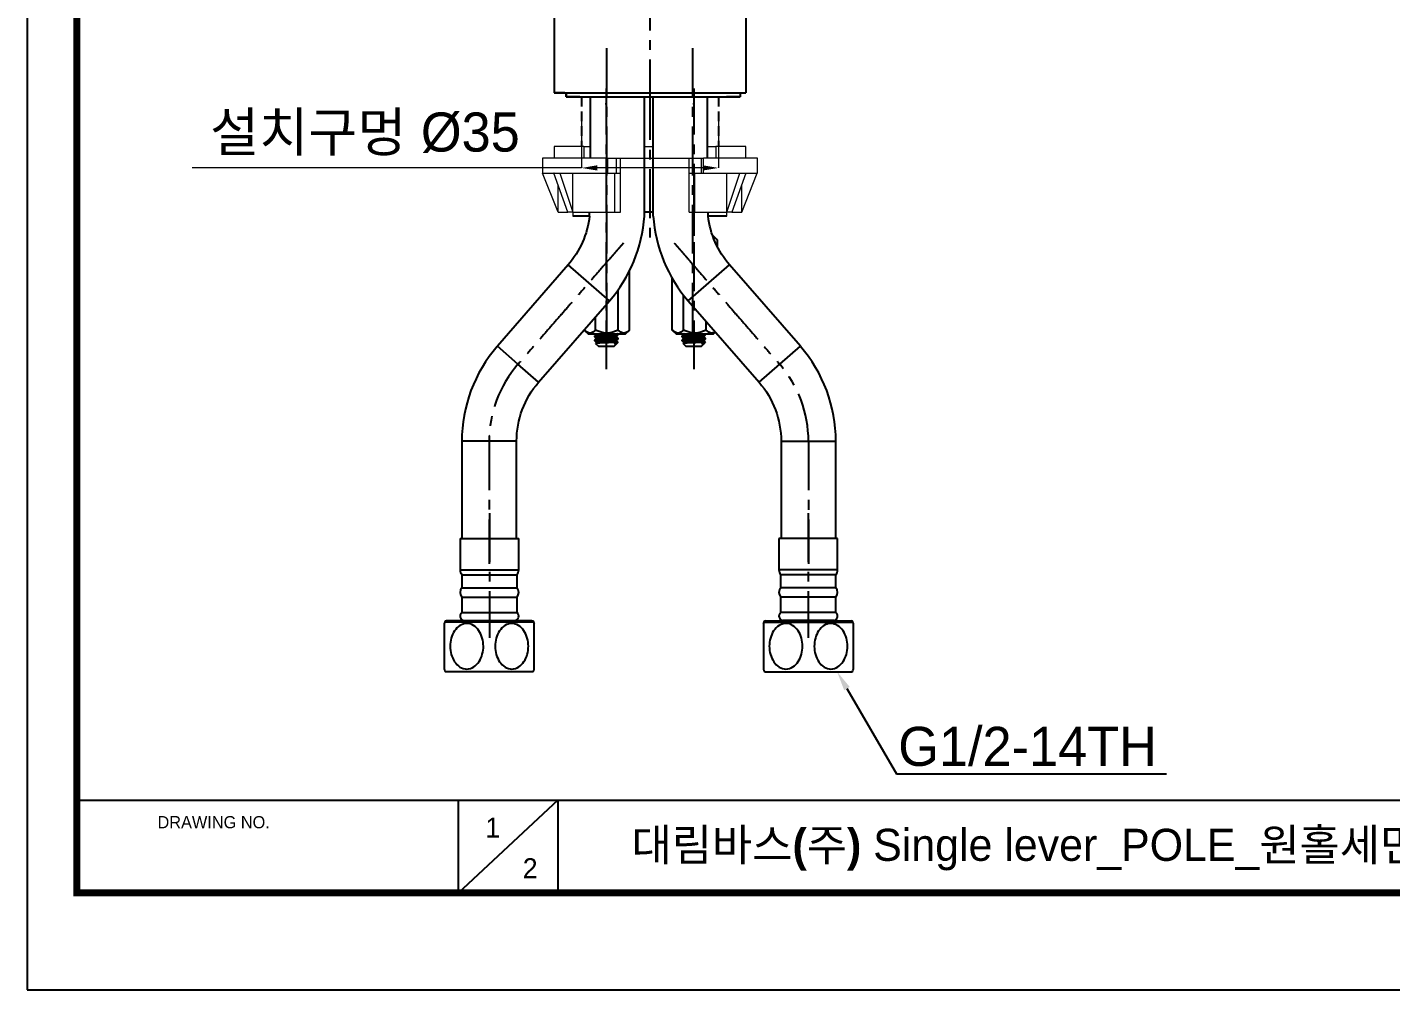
# Model space of a CAD drawing. Extents: x 0 to 790, y 0 to 579.
# Drawn here: x 0 to 348.6, y 0 to 246.1 of the extents above; entities that cross this region are included whole.
import ezdxf
from ezdxf import colors
from ezdxf.entities.mleader import LeaderData, LeaderLine
from ezdxf.math import Vec2, Vec3

# ---------------------------------------------------------------- set-up
doc = ezdxf.new("R2010")
doc.units = 0
doc.header["$LTSCALE"] = 10
doc.header["$MEASUREMENT"] = 0
doc.header["$PDMODE"] = 3
doc.header["$PDSIZE"] = -10
for name, pattern in [('ACAD_ISO04W100', [30.5, 24, -3, 0.5, -3]), ('CENTER', [2, 1.25, -0.25, 0.25, -0.25]), ('HIDDEN', [0.375, 0.25, -0.125])]:
    doc.linetypes.add(name, pattern=pattern)
doc.layers.get('0').update_dxf_attribs({"linetype": 'CONTINUOUS'})
doc.layers.get('DEFPOINTS').update_dxf_attribs({"linetype": 'CONTINUOUS'})
for name, color, linetype in [('1', 7, 'CONTINUOUS'), ('BODY', 7, 'CONTINUOUS'), ('DEF_LAYER_ASSEM_MEMBER', 7, 'CONTINUOUS'), ('DEFAULT_1', 7, 'CENTER')]:
    doc.layers.add(name, color=color, linetype=linetype)
doc.styles.add('Daelim Dimension', font='')
doc.styles.get('Daelim Dimension').set_extended_font_data('나눔고딕')
doc.dimstyles.new('DEFAULT', dxfattribs={"dimscale": 2, "dimtxt": 2, "dimasz": 2, "dimexe": 0, "dimexo": 2, "dimgap": 1, "dimtad": 1, "dimdec": 0, "dimzin": 9, "dimdsep": 46, "dimtxsty": 'Daelim Dimension', "dimcen": 0.5, "dimclrd": 5, "dimclre": 5, "dimclrt": 256, "dimadec": 1, "dimazin": 0, "dimtfac": 1, "dimtdec": 0, "dimtix": 1, "dimtmove": 0, "dimatfit": 3, "dimfxl": 1, "dimtolj": 1, "dimtzin": 1, "dimlwd": 9, "dimlwe": 9, "dimarcsym": 0})

# ---------------------------------------------------------------- blocks, each defined once
blk = doc.blocks.new('*D4')
at = {"color": 5, "lineweight": 9, "ltscale": 0.5, "transparency": 16777216}
for p, q in [((141.73, 224.36), (141.73, 210.17)), ((176.72, 224.36), (176.72, 210.17)), ((141.73, 210.17), (42.14, 210.17)), ((172.72, 210.17), (145.73, 210.17))]:
    blk.add_line(p, q, dxfattribs=at)
at = {"color": 5, "ltscale": 0.5, "transparency": 16777216}
for points in [[(145.73, 210.84), (145.73, 209.51), (141.73, 210.17)], [(172.72, 210.84), (172.72, 209.51), (176.72, 210.17)]]:
    blk.add_solid(points, dxfattribs=at)
at = {"layer": 'DEFPOINTS', "color": 0, "ltscale": 0.5, "transparency": 16777216}
for p in [(141.73, 228.36), (176.72, 228.36), (176.72, 210.17)]:
    blk.add_point(p, dxfattribs=at)
at = {"color": 7, "ltscale": 0.5, "transparency": 16777216, "insert": (86.33, 218.81), "char_height": 10, "attachment_point": 5, "style": 'Daelim Dimension'}
blk.add_mtext('\\A1;설치구멍 %%C35', dxfattribs=at)

msp = doc.modelspace()

# ---------------------------------------------------------------- linework, layer by layer
at = {"ltscale": 0.5}
for p, q in [((183.7, 251.41), (183.7, 229.36)), ((134.7, 249.73), (134.7, 229.36)), ((157.82, 197.84), (157.82, 228.36)), ((160.03, 197.84), (160.03, 228.36)), ((143.75, 197.84), (143.75, 198.84)), ((160.03, 198.84), (157.82, 198.84)), ((174.08, 197.84), (174.08, 198.84)), ((143.77, 197.84), (139.5, 197.84)), ((178.9, 197.84), (174.08, 197.84))]:
    msp.add_line(p, q, dxfattribs=at)
at = {"color": 7, "linetype": 'Continuous'}
for p, q in [((137.43, 229.36), (134.7, 229.36)), ((137.75, 228.36), (137.75, 229.36)), ((141.25, 228.36), (137.75, 228.36)), ((182.25, 228.36), (178.75, 228.36)), ((182.25, 229.36), (182.25, 228.36))]:
    msp.add_line(p, q, dxfattribs=at)
at = {"color": 7, "linetype": 'HIDDEN'}
for p, q in [((141.72, 228.36), (141.72, 215.64)), ((176.72, 228.36), (176.72, 215.64))]:
    msp.add_line(p, q, dxfattribs=at)
at = {"color": 5}
msp.add_line((12.7, 48.49), (648.72, 48.49), dxfattribs=at)
at = {"color": 5, "ltscale": 40}
for p, q in [((110.19, 48.49), (110.19, 24.69)), ((110.19, 48.49), (110.19, 24.69)), ((135.67, 48.49), (110.19, 24.69)), ((135.67, 48.49), (110.19, 24.69)), ((135.67, 48.49), (135.67, 24.69)), ((135.67, 48.49), (135.67, 24.69))]:
    msp.add_line(p, q, dxfattribs=at)
at = {"ltscale": 0.5}
msp.add_lwpolyline([(0, 0), (789.88, 0), (789.88, 578.76), (0, 578.76)], close=True, dxfattribs=at)
at = {"color": 5, "linetype": 'ByBlock', "lineweight": 200, "const_width": 1.82}
msp.add_lwpolyline([(12.7, 24.78), (777.1, 24.78), (777.1, 565.32), (12.7, 565.32)], close=True, dxfattribs=at)
at = {"layer": '1', "color": 7, "linetype": 'Continuous'}
for p, q in [((143.91, 228.36), (143.91, 212.64)), ((173.94, 212.64), (173.94, 228.36)), ((175.27, 192.72), (175.47, 192.72)), ((176.47, 191.72), (175.47, 192.72)), ((176.47, 189.94), (176.47, 191.72)), ((138.27, 185.35), (120.19, 164.55)), ((143.55, 180.76), (138.27, 185.35)), ((169.01, 176.17), (179.58, 185.35)), ((197.66, 164.55), (179.58, 185.35)), ((153.97, 168.72), (153.97, 183.83)), ((164.93, 168.72), (164.93, 181.89)), ((148.84, 176.17), (143.55, 180.76)), ((151.09, 168.72), (151.09, 179.03)), ((130.75, 155.36), (148.84, 176.17)), ((167.81, 168.72), (167.81, 177.62)), ((169.01, 176.17), (187.1, 155.36)), ((145.31, 168.72), (145.31, 172.11)), ((173.59, 168.72), (173.59, 170.91)), ((142.43, 168.72), (142.43, 168.79)), ((142.43, 168.72), (143.43, 167.72)), ((143.43, 167.72), (152.97, 167.72)), ((145.55, 167.69), (145.55, 167.45)), ((151.05, 167.48), (151.05, 167.65)), ((152.97, 167.72), (153.97, 168.72)), ((164.93, 168.72), (165.93, 167.72)), ((165.93, 167.72), (175.47, 167.72)), ((167.9, 167.69), (167.9, 167.45)), ((173.4, 167.48), (173.4, 167.65)), ((175.47, 167.72), (175.94, 168.19)), ((125.47, 159.95), (120.19, 164.55)), ((145.05, 167.15), (145.05, 166.98)), ((145.05, 166.15), (145.05, 165.98)), ((145.32, 165.29), (146.05, 164.57)), ((145.55, 166.7), (145.55, 166.45)), ((145.55, 165.69), (145.55, 165.45)), ((146.05, 164.57), (150.05, 164.57)), ((150.05, 164.57), (150.55, 165.07)), ((150.15, 165.07), (150.22, 165.16)), ((150.55, 165.07), (150.15, 165.07)), ((150.55, 166.94), (150.55, 167.19)), ((150.55, 165.94), (150.55, 166.19)), ((150.55, 165.07), (150.55, 165.19)), ((151.05, 165.57), (150.65, 165.57)), ((150.84, 165.36), (151.05, 165.57)), ((151.05, 166.48), (151.05, 166.65)), ((151.05, 165.57), (151.05, 165.65)), ((167.4, 167.15), (167.4, 166.98)), ((167.4, 166.15), (167.4, 165.98)), ((167.67, 165.29), (168.4, 164.57)), ((167.9, 166.7), (167.9, 166.45)), ((167.9, 165.69), (167.9, 165.45)), ((168.4, 164.57), (172.4, 164.57)), ((172.4, 164.57), (172.9, 165.07)), ((172.5, 165.07), (172.57, 165.16)), ((172.9, 165.07), (172.5, 165.07)), ((172.9, 166.94), (172.9, 167.19)), ((172.9, 165.94), (172.9, 166.19)), ((172.9, 165.07), (172.9, 165.19)), ((173.4, 165.57), (173, 165.57)), ((173.19, 165.36), (173.4, 165.57)), ((173.4, 166.48), (173.4, 166.65)), ((173.4, 165.57), (173.4, 165.65)), ((187.1, 155.36), (197.66, 164.55)), ((130.75, 155.36), (125.47, 159.95)), ((111.11, 140.27), (111.11, 115.39)), ((125.11, 140.27), (111.11, 140.27)), ((125.11, 115.39), (125.11, 140.27)), ((192.74, 140.27), (192.74, 115.39)), ((192.74, 140.27), (206.74, 140.27)), ((206.74, 115.39), (206.74, 140.27)), ((110.65, 115.39), (110.65, 107.39)), ((110.65, 115.39), (125.65, 115.39)), ((125.65, 107.39), (125.65, 115.39)), ((192.2, 115.39), (192.2, 107.39)), ((207.2, 115.39), (192.2, 115.39)), ((207.2, 107.39), (207.2, 115.39)), ((110.65, 107.39), (125.65, 107.39)), ((111.09, 106.15), (111.09, 102.81)), ((111.09, 106.15), (125.22, 106.15)), ((125.22, 102.81), (125.22, 106.15)), ((207.2, 107.39), (192.2, 107.39)), ((192.63, 106.15), (192.63, 102.81)), ((206.76, 106.15), (192.63, 106.15)), ((206.76, 102.81), (206.76, 106.15)), ((111.09, 102.81), (125.22, 102.81)), ((206.76, 102.81), (192.63, 102.81)), ((111.09, 100.43), (111.09, 96.46)), ((111.09, 100.43), (125.22, 100.43)), ((125.22, 96.46), (125.22, 100.43)), ((192.63, 100.43), (192.63, 96.46)), ((206.76, 100.43), (192.63, 100.43)), ((206.76, 96.46), (206.76, 100.43)), ((129.04, 94.34), (107.22, 94.34)), ((111.09, 96.46), (125.22, 96.46)), ((111.65, 94.39), (124.65, 94.39)), ((188.81, 94.34), (210.63, 94.34)), ((206.76, 96.46), (192.63, 96.46)), ((206.2, 94.39), (193.2, 94.39)), ((129.51, 94.02), (106.76, 94.02)), ((188.34, 94.02), (211.09, 94.02)), ((129.38, 81.34), (106.88, 81.34)), ((188.47, 81.34), (210.97, 81.34))]:
    msp.add_line(p, q, dxfattribs=at)
at = {"layer": '1', "color": 1, "linetype": 'CENTER'}
msp.add_line((159.2, 229.84), (159.2, 189.86), dxfattribs=at)
at = {"layer": '1', "color": 7, "linetype": 'Continuous', "lineweight": 18}
for p, q in [((134.7, 215.64), (134.7, 212.64)), ((142.32, 215.64), (134.7, 215.64)), ((142.32, 215.64), (143.91, 215.64)), ((157.82, 215.64), (160.03, 215.64)), ((173.94, 215.64), (176.08, 215.64)), ((183.7, 215.64), (176.08, 215.64)), ((183.7, 212.64), (183.7, 215.64)), ((148.03, 212.64), (131.7, 212.64)), ((131.7, 212.64), (131.7, 208.84)), ((148.03, 212.64), (148.44, 212.64)), ((148.44, 212.64), (150.65, 212.64)), ((150.65, 212.64), (151.65, 212.64)), ((151.65, 208.84), (151.65, 212.64)), ((151.65, 212.64), (154.2, 212.64)), ((151.65, 212.64), (154.1, 212.64)), ((154.2, 212.64), (156.77, 212.64)), ((156.77, 212.64), (161.63, 212.64)), ((161.63, 212.64), (164.2, 212.64)), ((164.2, 212.64), (169.2, 212.64)), ((164.3, 212.64), (169.2, 212.64)), ((169.2, 208.84), (169.2, 212.64)), ((169.2, 212.64), (170.2, 212.64)), ((170.2, 212.64), (172.36, 212.64)), ((172.36, 212.64), (172.86, 212.64)), ((186.7, 212.64), (172.86, 212.64)), ((186.7, 208.84), (186.7, 212.64)), ((131.74, 208.84), (131.7, 208.84)), ((131.74, 208.84), (134.67, 208.84)), ((135.73, 198.84), (131.74, 208.84)), ((134.67, 208.84), (134.67, 208.84)), ((138.25, 198.84), (134.67, 208.84)), ((134.69, 208.84), (136.15, 208.84)), ((135.73, 198.84), (135.73, 205.87)), ((136.15, 208.84), (148.03, 208.84)), ((136.15, 208.84), (139.5, 198.84)), ((139.5, 198.84), (139.5, 208.84)), ((148.03, 208.84), (148.44, 208.84)), ((148.44, 208.84), (150.65, 208.84)), ((150.65, 208.84), (151.65, 208.84)), ((151.65, 198.84), (151.65, 208.84)), ((169.2, 208.84), (170.2, 208.84)), ((169.2, 198.84), (169.2, 208.84)), ((170.2, 208.84), (172.36, 208.84)), ((172.36, 208.84), (172.86, 208.84)), ((172.86, 208.84), (182.23, 208.84)), ((178.9, 198.84), (182.23, 208.84)), ((178.9, 198.84), (178.9, 208.84)), ((183.71, 208.84), (180.15, 198.84)), ((182.23, 208.84), (182.23, 208.84)), ((182.25, 208.84), (183.71, 208.84)), ((182.67, 198.84), (186.66, 208.84)), ((182.67, 198.84), (182.67, 205.91)), ((183.71, 208.84), (186.66, 208.84)), ((186.7, 208.84), (186.66, 208.84)), ((186.66, 208.84), (186.66, 208.84)), ((186.66, 208.84), (186.66, 208.84)), ((135.73, 198.84), (138.25, 198.84)), ((139.5, 198.84), (138.25, 198.84)), ((139.5, 198.84), (139.5, 197.84)), ((139.5, 198.84), (150.27, 198.84)), ((150.27, 198.84), (151.65, 198.84)), ((169.2, 198.84), (170.69, 198.84)), ((170.69, 198.84), (178.9, 198.84)), ((178.9, 197.84), (178.9, 198.84)), ((180.15, 198.84), (178.9, 198.84)), ((180.15, 198.84), (182.67, 198.84)), ((143.77, 197.84), (139.5, 197.84)), ((178.9, 197.84), (174.08, 197.84))]:
    msp.add_line(p, q, dxfattribs=at)
at = {"layer": '1', "color": 7, "linetype": 'Continuous', "lineweight": 13}
for p, q in [((142.32, 215.64), (142.32, 212.64)), ((176.08, 215.64), (176.08, 212.64)), ((148.03, 208.84), (148.03, 212.64)), ((148.44, 208.84), (148.44, 212.64)), ((150.65, 208.84), (150.65, 212.64)), ((170.2, 208.84), (170.2, 212.64)), ((172.36, 208.84), (172.36, 212.64)), ((172.86, 208.84), (172.86, 212.64)), ((150.27, 198.84), (150.27, 208.84)), ((170.69, 198.84), (170.69, 208.84))]:
    msp.add_line(p, q, dxfattribs=at)
at = {"layer": '1', "color": 7, "linetype": 'Continuous', "extrusion": (0, 0, -1)}
for centre, start, end in [((-120.91, 200.44), 186.4893, 221), ((-196.94, 200.44), 319, 353.5107), ((-148.11, 140.27), 0, 41), ((-169.74, 140.27), 139, 180)]:
    msp.add_arc(centre, 23, start, end, dxfattribs=at)
at = {"layer": '1', "color": 7, "linetype": 'Continuous'}
for centre, radius, start, end in [((120.91, 200.44), 37, 319, 355.9714), ((196.94, 200.44), 37, 184.0286, 221), ((148.11, 140.27), 37, 139, 180), ((169.74, 140.27), 37, 0, 41), ((112.65, 107.39), 2, 180, 218.4508), ((123.65, 107.39), 2, 321.5492, 0), ((194.2, 107.39), 2, 180, 218.4508), ((205.2, 107.39), 2, 321.5492, 0), ((112.5, 101.62), 1.85, 139.994, 220.006), ((123.8, 101.62), 1.85, 319.994, 40.006), ((194.05, 101.62), 1.85, 139.994, 220.006), ((205.35, 101.62), 1.85, 319.994, 40.006), ((107.22, 93.84), 0.5, 90, 159.3657), ((111.82, 95.55), 1.17, 129.0931, 261.5151), ((124.48, 95.55), 1.17, 278.4849, 50.9069), ((129.04, 93.84), 0.5, 20.6343, 90), ((188.81, 93.84), 0.5, 90, 159.3657), ((193.37, 95.55), 1.17, 129.0931, 261.5151), ((206.03, 95.55), 1.17, 278.4849, 50.9069), ((210.63, 93.84), 0.5, 20.6343, 90), ((123.16, 87.84), 17.53, 159.3657, 160.6857), ((113.11, 87.84), 17.53, 19.3096, 20.6343), ((204.74, 87.84), 17.53, 159.3657, 160.6857), ((194.69, 87.84), 17.53, 19.3096, 20.6343), ((123.16, 87.84), 17.53, 199.4422, 201.7699), ((113.11, 87.84), 17.53, 338.2301, 340.5504), ((204.74, 87.84), 17.53, 199.4422, 201.7699), ((194.69, 87.84), 17.53, 338.2301, 340.5504)]:
    msp.add_arc(centre, radius, start, end, dxfattribs=at)
at = {"layer": '1', "color": 1, "linetype": 'CENTER'}
for centre, start, end in [((148.11, 140.27), 139, 180), ((169.74, 140.27), 0, 41)]:
    msp.add_arc(centre, 30, start, end, dxfattribs=at)
at = {"layer": '1', "color": 7, "linetype": 'Continuous', "lineweight": 18}
for centre, major_axis, ratio, start_param, end_param in [((159, 140.66), (-24.44, 68.14), 0.178412, -0.010465, -0.009104), ((159.86, 142.05), (23.99, 66.75), 0.180187, 0.11865, 0.120026)]:
    msp.add_ellipse(centre, major_axis=major_axis, ratio=ratio, start_param=start_param, end_param=end_param, dxfattribs=at)
at = {"layer": '1', "color": 1, "linetype": 'CENTER'}
for points, knots in [([(148.05, 230.46), (148.05, 225.46), (148.05, 158.07)], [0, 0, 0.074329, 1, 1]), ([(170.4, 230.46), (170.4, 225.46), (170.4, 158.07)], [0, 0, 0.074329, 1, 1]), ([(170.4, 205.34), (170.4, 200.34), (170.4, 191.34)], [0, 0, 0.357143, 1, 1]), ([(152.37, 190.9), (149.09, 187.12), (125.47, 159.95)], [0, 0, 0.09186, 0.7532297, 0.7532297]), ([(165.48, 190.9), (168.76, 187.12), (192.38, 159.95)], [0, 0, 0.09186, 0.7532297, 0.7532297]), ([(118.15, 121.89), (118.15, 116.89), (118.15, 89.96)], [0, 0, 0.156596, 1, 1]), ([(199.7, 121.89), (199.7, 116.89), (199.7, 89.96)], [0, 0, 0.156596, 1, 1])]:
    msp.add_open_spline(points, degree=1, knots=knots, dxfattribs=at)
at = {"layer": '1', "color": 7, "linetype": 'Continuous'}
for points, degree in [([(175.49, 192.41), (175.83, 192.29), (176.16, 192.04), (176.47, 191.72)], 3), ([(145.57, 167.46), (145.31, 167.31), (145.05, 167.16)], 2), ([(145.58, 167.72), (145.56, 167.71), (145.55, 167.7), (145.55, 167.69)], 3), ([(150.53, 167.17), (150.78, 167.32), (151.04, 167.47)], 2), ([(151.05, 167.66), (150.99, 167.69), (150.94, 167.72)], 2), ([(167.92, 167.46), (167.66, 167.31), (167.4, 167.16)], 2), ([(167.93, 167.72), (167.91, 167.71), (167.9, 167.7), (167.9, 167.69)], 3), ([(172.88, 167.17), (173.13, 167.32), (173.39, 167.47)], 2), ([(173.4, 167.66), (173.34, 167.69), (173.29, 167.72)], 2), ([(145.05, 166.97), (145.3, 166.83), (145.55, 166.69)], 2), ([(145.05, 165.97), (145.3, 165.83), (145.55, 165.69)], 2), ([(145.57, 166.46), (145.31, 166.31), (145.06, 166.16)], 2), ([(145.57, 165.46), (145.32, 165.32)], 1), ([(150.53, 166.18), (150.79, 166.33), (151.05, 166.47)], 2), ([(150.54, 165.19), (150.68, 165.27), (150.81, 165.34)], 2), ([(151.04, 166.66), (150.79, 166.81), (150.55, 166.95)], 2), ([(151.04, 165.66), (150.8, 165.81), (150.55, 165.95)], 2), ([(167.4, 166.97), (167.65, 166.83), (167.9, 166.69)], 2), ([(167.4, 165.97), (167.65, 165.83), (167.9, 165.69)], 2), ([(167.92, 166.46), (167.66, 166.31), (167.41, 166.16)], 2), ([(167.92, 165.46), (167.67, 165.32)], 1), ([(172.88, 166.18), (173.14, 166.33), (173.4, 166.47)], 2), ([(172.89, 165.19), (173.03, 165.27), (173.16, 165.34)], 2), ([(173.39, 166.66), (173.15, 166.81), (172.9, 166.95)], 2), ([(173.39, 165.66), (173.15, 165.81), (172.9, 165.95)], 2)]:
    msp.add_open_spline(points, degree=degree, dxfattribs=at)
for points, knots in [([(145.31, 168.72), (144.86, 168.27), (144.38, 167.95), (143.37, 167.95), (142.88, 168.27), (142.43, 168.72)], [0, 0, 0, 0, 0.5, 0.5, 1, 1, 1, 1]), ([(151.05, 167.65), (151.05, 167.65), (151.04, 167.64), (151.01, 167.62), (150.92, 167.6), (150.64, 167.56), (150.44, 167.55), (149.97, 167.51), (149.7, 167.49), (149.1, 167.46), (148.77, 167.44), (148.1, 167.41), (147.75, 167.39), (147.09, 167.35), (146.77, 167.33), (146.2, 167.3), (145.94, 167.28), (145.51, 167.24), (145.34, 167.22), (145.11, 167.19), (145.05, 167.17), (145.05, 167.15), (145.05, 167.15), (145.05, 167.15)], [0, 0, 0, 0, 0.031102, 0.031102, 0.138497, 0.138497, 0.245931, 0.245931, 0.35333, 0.35333, 0.46076, 0.46076, 0.568158, 0.568158, 0.67557, 0.67557, 0.782984, 0.782984, 0.890385, 0.890385, 0.997811, 0.997811, 1, 1, 1, 1]), ([(145.05, 166.98), (145.05, 166.99), (145.07, 167.01), (145.18, 167.04), (145.31, 167.06), (145.66, 167.09), (145.89, 167.11), (146.41, 167.14), (146.71, 167.16), (147.34, 167.2), (147.68, 167.21), (148.35, 167.25), (148.7, 167.27), (149.33, 167.31), (149.64, 167.32), (150.17, 167.36), (150.4, 167.38), (150.76, 167.41), (150.89, 167.43), (151.02, 167.46), (151.05, 167.47), (151.05, 167.48)], [0, 0, 0, 0, 0.066526, 0.066526, 0.173989, 0.173989, 0.281453, 0.281453, 0.388905, 0.388905, 0.496383, 0.496383, 0.603829, 0.603829, 0.711313, 0.711313, 0.818766, 0.818766, 0.926232, 0.926232, 1, 1, 1, 1]), ([(151.09, 168.72), (150.19, 168.27), (149.21, 167.95), (147.18, 167.95), (146.21, 168.28), (145.31, 168.72)], [0, 0, 0, 0, 0.5, 0.5, 1, 1, 1, 1]), ([(145.56, 167.46), (145.58, 167.47), (145.62, 167.48), (145.77, 167.51), (145.91, 167.53), (146.25, 167.56), (146.47, 167.58), (146.94, 167.62), (147.2, 167.63), (147.75, 167.67), (148.04, 167.69), (148.4, 167.71), (148.48, 167.72), (148.55, 167.72)], [0, 0, 0, 0, 0.133883, 0.133883, 0.336008, 0.336008, 0.53815, 0.53815, 0.740303, 0.740303, 0.942413, 0.942413, 1, 1, 1, 1]), ([(153.97, 168.72), (153.52, 168.27), (153.04, 167.95), (152.03, 167.95), (151.54, 168.27), (151.09, 168.72)], [0, 0, 0, 0, 0.5, 0.5, 1, 1, 1, 1]), ([(167.81, 168.72), (167.36, 168.27), (166.88, 167.95), (165.87, 167.95), (165.38, 168.27), (164.93, 168.72)], [0, 0, 0, 0, 0.5, 0.5, 1, 1, 1, 1]), ([(173.4, 167.65), (173.4, 167.65), (173.39, 167.64), (173.36, 167.62), (173.27, 167.6), (172.99, 167.56), (172.79, 167.55), (172.33, 167.51), (172.05, 167.49), (171.45, 167.46), (171.12, 167.44), (170.45, 167.41), (170.1, 167.39), (169.45, 167.35), (169.12, 167.33), (168.55, 167.3), (168.29, 167.28), (167.86, 167.24), (167.69, 167.22), (167.46, 167.19), (167.4, 167.17), (167.4, 167.15), (167.4, 167.15), (167.4, 167.15)], [0, 0, 0, 0, 0.031102, 0.031102, 0.138497, 0.138497, 0.245931, 0.245931, 0.35333, 0.35333, 0.46076, 0.46076, 0.568158, 0.568158, 0.67557, 0.67557, 0.782984, 0.782984, 0.890385, 0.890385, 0.997811, 0.997811, 1, 1, 1, 1]), ([(167.4, 166.98), (167.4, 166.99), (167.42, 167.01), (167.53, 167.04), (167.66, 167.06), (168.01, 167.09), (168.24, 167.11), (168.76, 167.14), (169.06, 167.16), (169.69, 167.2), (170.03, 167.21), (170.7, 167.25), (171.05, 167.27), (171.68, 167.31), (171.99, 167.32), (172.52, 167.36), (172.75, 167.38), (173.11, 167.41), (173.24, 167.43), (173.37, 167.46), (173.4, 167.47), (173.4, 167.48)], [0, 0, 0, 0, 0.066526, 0.066526, 0.173989, 0.173989, 0.281453, 0.281453, 0.388905, 0.388905, 0.496383, 0.496383, 0.603829, 0.603829, 0.711313, 0.711313, 0.818766, 0.818766, 0.926232, 0.926232, 1, 1, 1, 1]), ([(173.59, 168.72), (172.69, 168.27), (171.71, 167.95), (169.68, 167.95), (168.71, 168.28), (167.81, 168.72)], [0, 0, 0, 0, 0.5, 0.5, 1, 1, 1, 1]), ([(167.91, 167.46), (167.93, 167.47), (167.97, 167.48), (168.12, 167.51), (168.26, 167.53), (168.6, 167.56), (168.82, 167.58), (169.29, 167.62), (169.56, 167.63), (170.1, 167.67), (170.39, 167.69), (170.75, 167.71), (170.83, 167.72), (170.9, 167.72)], [0, 0, 0, 0, 0.133883, 0.133883, 0.336008, 0.336008, 0.53815, 0.53815, 0.740303, 0.740303, 0.942413, 0.942413, 1, 1, 1, 1]), ([(175.9, 168.24), (175.62, 168.06), (175.33, 167.95), (174.53, 167.95), (174.04, 168.27), (173.59, 168.72)], [0, 0, 0, 0, 0.370393, 0.370393, 1, 1, 1, 1]), ([(151.05, 166.65), (151.05, 166.64), (151.02, 166.63), (150.9, 166.6), (150.76, 166.58), (150.4, 166.54), (150.17, 166.53), (149.64, 166.49), (149.34, 166.47), (148.7, 166.44), (148.36, 166.42), (147.69, 166.38), (147.35, 166.36), (146.72, 166.33), (146.42, 166.31), (145.89, 166.28), (145.67, 166.26), (145.31, 166.22), (145.19, 166.2), (145.07, 166.17), (145.05, 166.16), (145.05, 166.15)], [0, 0, 0, 0, 0.074116, 0.074116, 0.1816, 0.1816, 0.289081, 0.289081, 0.396553, 0.396553, 0.504046, 0.504046, 0.611509, 0.611509, 0.719015, 0.719015, 0.826485, 0.826485, 0.933972, 0.933972, 1, 1, 1, 1]), ([(145.05, 165.98), (145.05, 165.99), (145.05, 165.99), (145.08, 166.01), (145.16, 166.03), (145.43, 166.07), (145.62, 166.09), (146.08, 166.12), (146.36, 166.14), (146.95, 166.18), (147.28, 166.19), (147.95, 166.23), (148.29, 166.25), (148.95, 166.28), (149.28, 166.3), (149.86, 166.34), (150.12, 166.35), (150.55, 166.39), (150.73, 166.41), (150.97, 166.44), (151.04, 166.46), (151.05, 166.48), (151.05, 166.48), (151.05, 166.48)], [0, 0, 0, 0, 0.023323, 0.023323, 0.130713, 0.130713, 0.238144, 0.238144, 0.34554, 0.34554, 0.452963, 0.452963, 0.560357, 0.560357, 0.667761, 0.667761, 0.775173, 0.775173, 0.882569, 0.882569, 0.989993, 0.989993, 1, 1, 1, 1]), ([(150.65, 165.57), (150.54, 165.56), (150.4, 165.55), (150.02, 165.54), (149.74, 165.52), (149.16, 165.5), (148.84, 165.49), (148.21, 165.47), (147.87, 165.46), (147.25, 165.43), (146.95, 165.42), (146.41, 165.4), (146.16, 165.39), (145.76, 165.37), (145.6, 165.35), (145.38, 165.33), (145.32, 165.32), (145.31, 165.31), (145.31, 165.31), (145.31, 165.3)], [0, 0, 0, 0, 0.087753, 0.087753, 0.220114, 0.220114, 0.348436, 0.348436, 0.477919, 0.477919, 0.603809, 0.603809, 0.729514, 0.729514, 0.853505, 0.853505, 0.974762, 0.974762, 1, 1, 1, 1]), ([(150.53, 167.18), (150.52, 167.17), (150.49, 167.16), (150.36, 167.13), (150.23, 167.11), (149.9, 167.08), (149.69, 167.06), (149.23, 167.02), (148.97, 167.01), (148.43, 166.97), (148.14, 166.95), (147.58, 166.92), (147.3, 166.9), (146.79, 166.86), (146.55, 166.84), (146.14, 166.81), (145.96, 166.79), (145.7, 166.76), (145.61, 166.74), (145.56, 166.71), (145.55, 166.7), (145.55, 166.69)], [0, 0, 0, 0, 0.060379, 0.060379, 0.171915, 0.171915, 0.28345, 0.28345, 0.395005, 0.395005, 0.506526, 0.506526, 0.618093, 0.618093, 0.729618, 0.729618, 0.841176, 0.841176, 0.952706, 0.952706, 1, 1, 1, 1]), ([(150.54, 166.18), (150.51, 166.16), (150.44, 166.15), (150.2, 166.11), (150.04, 166.09), (149.65, 166.05), (149.41, 166.04), (148.91, 166), (148.64, 165.98), (148.08, 165.95), (147.79, 165.93), (147.24, 165.89), (146.98, 165.88), (146.5, 165.84), (146.28, 165.82), (145.93, 165.79), (145.79, 165.77), (145.6, 165.73), (145.55, 165.71), (145.55, 165.7), (145.55, 165.7), (145.55, 165.7)], [0, 0, 0, 0, 0.110996, 0.110996, 0.222016, 0.222016, 0.333072, 0.333072, 0.444093, 0.444093, 0.555121, 0.555121, 0.666165, 0.666165, 0.777187, 0.777187, 0.888252, 0.888252, 0.999266, 0.999266, 1, 1, 1, 1]), ([(145.56, 165.46), (145.58, 165.47), (145.64, 165.49), (145.84, 165.52), (145.99, 165.54), (146.36, 165.57), (146.59, 165.59), (147.07, 165.63), (147.35, 165.64), (147.9, 165.68), (148.19, 165.7), (148.74, 165.73), (149.01, 165.75), (149.5, 165.79), (149.73, 165.81), (150.1, 165.84), (150.25, 165.86), (150.47, 165.9), (150.53, 165.91), (150.55, 165.94), (150.55, 165.94), (150.55, 165.94)], [0, 0, 0, 0, 0.094158, 0.094158, 0.205164, 0.205164, 0.316197, 0.316197, 0.427212, 0.427212, 0.53822, 0.53822, 0.649258, 0.649258, 0.760265, 0.760265, 0.871318, 0.871318, 0.982318, 0.982318, 1, 1, 1, 1]), ([(145.57, 166.46), (145.57, 166.46), (145.58, 166.47), (145.64, 166.49), (145.74, 166.5), (146.03, 166.54), (146.21, 166.56), (146.64, 166.6), (146.88, 166.61), (147.41, 166.65), (147.69, 166.67), (148.25, 166.7), (148.54, 166.72), (149.07, 166.76), (149.33, 166.77), (149.77, 166.81), (149.97, 166.83), (150.28, 166.86), (150.4, 166.88), (150.52, 166.91), (150.55, 166.93), (150.55, 166.94)], [0, 0, 0, 0, 0.020942, 0.020942, 0.132928, 0.132928, 0.244887, 0.244887, 0.356891, 0.356891, 0.468842, 0.468842, 0.580826, 0.580826, 0.692791, 0.692791, 0.804761, 0.804761, 0.916745, 0.916745, 1, 1, 1, 1]), ([(150.55, 165.19), (150.54, 165.18), (150.52, 165.17), (150.42, 165.14), (150.3, 165.12), (150.15, 165.1)], [0, 0, 0, 0, 0.374328, 0.374328, 1, 1, 1, 1]), ([(150.22, 165.16), (150.41, 165.2), (150.56, 165.24), (150.75, 165.3), (150.8, 165.33), (150.83, 165.35)], [0, 0, 0, 0, 0.587879, 0.587879, 1, 1, 1, 1]), ([(151.05, 165.65), (151.05, 165.65), (151.05, 165.65), (151.04, 165.63), (150.97, 165.61), (150.8, 165.58), (150.73, 165.58), (150.65, 165.57)], [0, 0, 0, 0, 0.049148, 0.049148, 0.697616, 0.697616, 1, 1, 1, 1]), ([(173.4, 166.65), (173.4, 166.64), (173.37, 166.63), (173.25, 166.6), (173.11, 166.58), (172.75, 166.54), (172.52, 166.53), (171.99, 166.49), (171.69, 166.47), (171.05, 166.44), (170.71, 166.42), (170.04, 166.38), (169.7, 166.36), (169.07, 166.33), (168.77, 166.31), (168.24, 166.28), (168.02, 166.26), (167.67, 166.22), (167.54, 166.2), (167.42, 166.17), (167.4, 166.16), (167.4, 166.15)], [0, 0, 0, 0, 0.074116, 0.074116, 0.1816, 0.1816, 0.289081, 0.289081, 0.396553, 0.396553, 0.504046, 0.504046, 0.611509, 0.611509, 0.719015, 0.719015, 0.826485, 0.826485, 0.933972, 0.933972, 1, 1, 1, 1]), ([(167.4, 165.98), (167.4, 165.99), (167.4, 165.99), (167.43, 166.01), (167.51, 166.03), (167.78, 166.07), (167.97, 166.09), (168.43, 166.12), (168.71, 166.14), (169.3, 166.18), (169.63, 166.19), (170.3, 166.23), (170.64, 166.25), (171.3, 166.28), (171.63, 166.3), (172.21, 166.34), (172.47, 166.35), (172.91, 166.39), (173.08, 166.41), (173.32, 166.44), (173.39, 166.46), (173.4, 166.48), (173.4, 166.48), (173.4, 166.48)], [0, 0, 0, 0, 0.023323, 0.023323, 0.130713, 0.130713, 0.238144, 0.238144, 0.34554, 0.34554, 0.452963, 0.452963, 0.560357, 0.560357, 0.667761, 0.667761, 0.775173, 0.775173, 0.882569, 0.882569, 0.989993, 0.989993, 1, 1, 1, 1]), ([(173, 165.57), (172.89, 165.56), (172.75, 165.55), (172.37, 165.54), (172.09, 165.52), (171.51, 165.5), (171.19, 165.49), (170.56, 165.47), (170.23, 165.46), (169.6, 165.43), (169.3, 165.42), (168.76, 165.4), (168.51, 165.39), (168.11, 165.37), (167.95, 165.35), (167.73, 165.33), (167.67, 165.32), (167.66, 165.31), (167.66, 165.31), (167.66, 165.3)], [0, 0, 0, 0, 0.087753, 0.087753, 0.220114, 0.220114, 0.348436, 0.348436, 0.477919, 0.477919, 0.603809, 0.603809, 0.729514, 0.729514, 0.853505, 0.853505, 0.974762, 0.974762, 1, 1, 1, 1]), ([(172.88, 167.18), (172.87, 167.17), (172.84, 167.16), (172.71, 167.13), (172.58, 167.11), (172.25, 167.08), (172.04, 167.06), (171.58, 167.02), (171.32, 167.01), (170.78, 166.97), (170.49, 166.95), (169.93, 166.92), (169.65, 166.9), (169.14, 166.86), (168.9, 166.84), (168.49, 166.81), (168.31, 166.79), (168.05, 166.76), (167.96, 166.74), (167.91, 166.71), (167.9, 166.7), (167.9, 166.69)], [0, 0, 0, 0, 0.060379, 0.060379, 0.171915, 0.171915, 0.28345, 0.28345, 0.395005, 0.395005, 0.506526, 0.506526, 0.618093, 0.618093, 0.729618, 0.729618, 0.841176, 0.841176, 0.952706, 0.952706, 1, 1, 1, 1]), ([(172.89, 166.18), (172.86, 166.16), (172.79, 166.15), (172.55, 166.11), (172.39, 166.09), (172, 166.05), (171.76, 166.04), (171.26, 166), (170.99, 165.98), (170.43, 165.95), (170.14, 165.93), (169.59, 165.89), (169.33, 165.88), (168.85, 165.84), (168.63, 165.82), (168.28, 165.79), (168.14, 165.77), (167.95, 165.73), (167.9, 165.71), (167.9, 165.7), (167.9, 165.7), (167.9, 165.7)], [0, 0, 0, 0, 0.110996, 0.110996, 0.222016, 0.222016, 0.333072, 0.333072, 0.444093, 0.444093, 0.555121, 0.555121, 0.666165, 0.666165, 0.777187, 0.777187, 0.888252, 0.888252, 0.999266, 0.999266, 1, 1, 1, 1]), ([(167.91, 165.46), (167.93, 165.47), (167.99, 165.49), (168.19, 165.52), (168.34, 165.54), (168.71, 165.57), (168.94, 165.59), (169.43, 165.63), (169.7, 165.64), (170.25, 165.68), (170.54, 165.7), (171.09, 165.73), (171.36, 165.75), (171.85, 165.79), (172.08, 165.81), (172.45, 165.84), (172.6, 165.86), (172.82, 165.9), (172.88, 165.91), (172.9, 165.94), (172.9, 165.94), (172.9, 165.94)], [0, 0, 0, 0, 0.094158, 0.094158, 0.205164, 0.205164, 0.316197, 0.316197, 0.427212, 0.427212, 0.53822, 0.53822, 0.649258, 0.649258, 0.760265, 0.760265, 0.871318, 0.871318, 0.982318, 0.982318, 1, 1, 1, 1]), ([(167.92, 166.46), (167.92, 166.46), (167.93, 166.47), (167.99, 166.49), (168.09, 166.5), (168.38, 166.54), (168.56, 166.56), (168.99, 166.6), (169.23, 166.61), (169.76, 166.65), (170.04, 166.67), (170.6, 166.7), (170.89, 166.72), (171.42, 166.76), (171.68, 166.77), (172.12, 166.81), (172.32, 166.83), (172.63, 166.86), (172.75, 166.88), (172.87, 166.91), (172.9, 166.93), (172.9, 166.94)], [0, 0, 0, 0, 0.020942, 0.020942, 0.132928, 0.132928, 0.244887, 0.244887, 0.356891, 0.356891, 0.468842, 0.468842, 0.580826, 0.580826, 0.692791, 0.692791, 0.804761, 0.804761, 0.916745, 0.916745, 1, 1, 1, 1]), ([(172.9, 165.19), (172.89, 165.18), (172.87, 165.17), (172.77, 165.14), (172.65, 165.12), (172.5, 165.1)], [0, 0, 0, 0, 0.374328, 0.374328, 1, 1, 1, 1]), ([(172.57, 165.16), (172.76, 165.2), (172.91, 165.24), (173.1, 165.3), (173.15, 165.33), (173.18, 165.35)], [0, 0, 0, 0, 0.587879, 0.587879, 1, 1, 1, 1]), ([(173.4, 165.65), (173.4, 165.65), (173.4, 165.65), (173.39, 165.63), (173.32, 165.61), (173.15, 165.58), (173.08, 165.58), (173, 165.57)], [0, 0, 0, 0, 0.049148, 0.049148, 0.697616, 0.697616, 1, 1, 1, 1]), ([(106.63, 93.68), (106.63, 93.68), (106.63, 92.9), (106.63, 90.67), (106.63, 89.25), (106.63, 86.44), (106.63, 85.03), (106.63, 82.79), (106.63, 82.01), (106.63, 82.01)], [0, 0, 0, 0, 0.249926, 0.249926, 0.499951, 0.499951, 0.749975, 0.749975, 1, 1, 1, 1]), ([(108.58, 85.28), (108.11, 86.58), (108.02, 88.03), (108.57, 90.77), (109.23, 92.04), (111.23, 93.68), (112.57, 93.9), (114.83, 92.87), (115.71, 91.72), (116.65, 89.13), (116.75, 87.65), (116.19, 84.93), (115.53, 83.64), (113.54, 82.01), (112.2, 81.78), (109.91, 82.82), (109.04, 83.97), (108.58, 85.28)], [0, 0, 0, 0, 0.125, 0.125, 0.25, 0.25, 0.375, 0.375, 0.5, 0.5, 0.625, 0.625, 0.75, 0.75, 0.875, 0.875, 1, 1, 1, 1]), ([(127.69, 85.28), (127.22, 83.97), (126.36, 82.84), (124.11, 81.79), (122.77, 81.99), (120.75, 83.61), (120.08, 84.89), (119.52, 87.62), (119.61, 89.1), (120.53, 91.68), (121.4, 92.84), (123.64, 93.89), (125, 93.69), (127.01, 92.08), (127.68, 90.8), (128.25, 88.04), (128.16, 86.58), (127.69, 85.28)], [0, 0, 0, 0, 0.125, 0.125, 0.25, 0.25, 0.375, 0.375, 0.5, 0.5, 0.625, 0.625, 0.75, 0.75, 0.875, 0.875, 1, 1, 1, 1]), ([(129.63, 82.01), (129.63, 82.01), (129.63, 82.79), (129.63, 85.01), (129.63, 86.43), (129.63, 89.24), (129.63, 90.65), (129.63, 92.87), (129.63, 93.67), (129.63, 93.68), (129.63, 93.68), (129.63, 93.68)], [0, 0, 0, 0, 0.24996, 0.24996, 0.499921, 0.499921, 0.749881, 0.749881, 0.999842, 0.999842, 1, 1, 1, 1]), ([(188.22, 93.68), (188.22, 93.68), (188.22, 92.9), (188.22, 90.67), (188.22, 89.25), (188.22, 86.44), (188.22, 85.03), (188.22, 82.79), (188.22, 82.01), (188.22, 82.01)], [0, 0, 0, 0, 0.249926, 0.249926, 0.499951, 0.499951, 0.749975, 0.749975, 1, 1, 1, 1]), ([(190.16, 85.28), (189.69, 86.58), (189.6, 88.03), (190.16, 90.77), (190.81, 92.04), (192.82, 93.68), (194.15, 93.9), (196.42, 92.87), (197.3, 91.72), (198.24, 89.13), (198.33, 87.65), (197.78, 84.93), (197.12, 83.64), (195.13, 82.01), (193.78, 81.78), (191.5, 82.82), (190.63, 83.97), (190.16, 85.28)], [0, 0, 0, 0, 0.125, 0.125, 0.25, 0.25, 0.375, 0.375, 0.5, 0.5, 0.625, 0.625, 0.75, 0.75, 0.875, 0.875, 1, 1, 1, 1]), ([(209.27, 85.28), (208.81, 83.97), (207.95, 82.84), (205.69, 81.79), (204.35, 81.99), (202.34, 83.61), (201.67, 84.89), (201.1, 87.62), (201.2, 89.1), (202.12, 91.68), (202.98, 92.84), (205.23, 93.89), (206.59, 93.69), (208.59, 92.08), (209.27, 90.8), (209.84, 88.04), (209.74, 86.58), (209.27, 85.28)], [0, 0, 0, 0, 0.125, 0.125, 0.25, 0.25, 0.375, 0.375, 0.5, 0.5, 0.625, 0.625, 0.75, 0.75, 0.875, 0.875, 1, 1, 1, 1]), ([(211.22, 82.01), (211.22, 82.01), (211.22, 82.79), (211.22, 85.01), (211.22, 86.43), (211.22, 89.24), (211.22, 90.65), (211.22, 92.87), (211.22, 93.67), (211.22, 93.68), (211.22, 93.68), (211.22, 93.68)], [0, 0, 0, 0, 0.24996, 0.24996, 0.499921, 0.499921, 0.749881, 0.749881, 0.999842, 0.999842, 1, 1, 1, 1])]:
    msp.add_open_spline(points, degree=3, knots=knots, dxfattribs=at)
at = {"layer": '1', "color": 1, "linetype": 'CENTER'}
for points in [[(118.11, 140.28), (118.11, 108.89)], [(199.74, 140.27), (199.74, 108.89)]]:
    msp.add_open_spline(points, degree=1, dxfattribs=at)
at = {"layer": 'BODY', "color": 1, "linetype": 'ACAD_ISO04W100', "lineweight": 5}
msp.add_open_spline([(148, 205.34), (148, 200.34), (148, 191.34)], degree=1, knots=[0, 0, 0.357143, 1, 1], dxfattribs=at)
at = {"layer": 'DEF_LAYER_ASSEM_MEMBER', "color": 7, "linetype": 'Continuous'}
for p, q in [((134.7, 229.36), (183.7, 229.36)), ((137.75, 229.36), (137.75, 228.36)), ((137.75, 228.36), (182.25, 228.36)), ((182.25, 229.36), (182.25, 228.36))]:
    msp.add_line(p, q, dxfattribs=at)
at = {"layer": 'DEFAULT_1', "color": 1, "linetype": 'CENTER'}
for p, q in [((159.2, 397.86), (159.2, 226.25)), ((148.2, 168.26), (148.2, 242.56)), ((170.2, 168.26), (170.2, 242.56))]:
    msp.add_line(p, q, dxfattribs=at)

# ---------------------------------------------------------------- texts
at = {"color": 5, "ltscale": 40, "style": 'Daelim Dimension'}
msp.add_text('DRAWING NO.', height=3.1171, dxfattribs=at).set_placement((33.3, 41.29))
at = {"char_height": 5.1, "width": 7.119, "attachment_point": 1, "style": 'Daelim Dimension'}
for s, insert in [('1', (117.12, 44.03)), ('2', (126.69, 33.63))]:
    msp.add_mtext(s, dxfattribs=dict(at, insert=insert))
at = {"color": 2, "insert": (154.51, 41.16), "char_height": 8.198, "width": 362.8925, "attachment_point": 1, "style": 'Daelim Dimension'}
msp.add_mtext('{\\fPretendard Variable SemiBold|b0|i0|c129|p2;대림바스(주)} Single lever_POLE_원홀세면수전_DL L6210', dxfattribs=at)

# ---------------------------------------------------------------- dimensions: what is measured, and where the dimension line sits
at = {"color": 5, "ltscale": 0.5}
dim = msp.add_linear_dim(base=(176.72, 210.17), p1=(141.73, 228.36), p2=(176.72, 228.36), text='설치구멍 %%C<>', dimstyle='DEFAULT', override={"dimtxt": 5, "dimclrd": 5, "dimclre": 5, "dimclrt": 7}, dxfattribs=at)
dim.commit()
dim.dimension.update_dxf_attribs({"geometry": '*D4', "text_midpoint": (86.33, 210.17), "dimtype": 128})

# ---------------------------------------------------------------- leaders
at = {"ltscale": 0.5}
ml = msp.add_multileader_mtext('Standard', dxfattribs=at)
ml.set_content('G1/2-14TH', color=256, style='Daelim Dimension')
ml.set_leader_properties(color=5)
ml.build(insert=Vec2(0, 0))
ml.multileader.update_dxf_attribs({"text_left_attachment_type": 6, "text_right_attachment_type": 6, "dogleg_length": 0.36, "arrow_head_size": 5})
ctx = ml.context
ctx.base_point, ctx.char_height, ctx.arrow_head_size, ctx.landing_gap_size, ctx.plane_origin = Vec3(222.6, 55.24), 10, 5, 0.09, Vec3(207.06, 81.34)
ctx.left_attachment, ctx.right_attachment = 6, 6
notes = []
notes.append((ctx, [(0, (1, 1, 0), (222.24, 55.24), (1, 0), 0.36, [(0, [(207.06, 81.34)], 0, [])])]))
ctx.mtext.insert, ctx.mtext.flow_direction = Vec3(222.69, 67.24), 5
for ctx, leaders in notes:
    for number, flags, end, landing, length, lines in leaders:
        leader = LeaderData()
        leader.index, (leader.has_last_leader_line, leader.has_dogleg_vector, leader.attachment_direction) = number, flags
        leader.last_leader_point, leader.dogleg_vector, leader.dogleg_length = Vec3(end), Vec3(landing), length
        for number, points, colour, breaks in lines:
            line = LeaderLine()
            line.index, line.vertices, line.color, line.breaks = number, Vec3.list(points), colors.encode_raw_color(colour), breaks
            leader.lines.append(line)
        ctx.leaders.append(leader)

doc.saveas('drawing.dxf')
